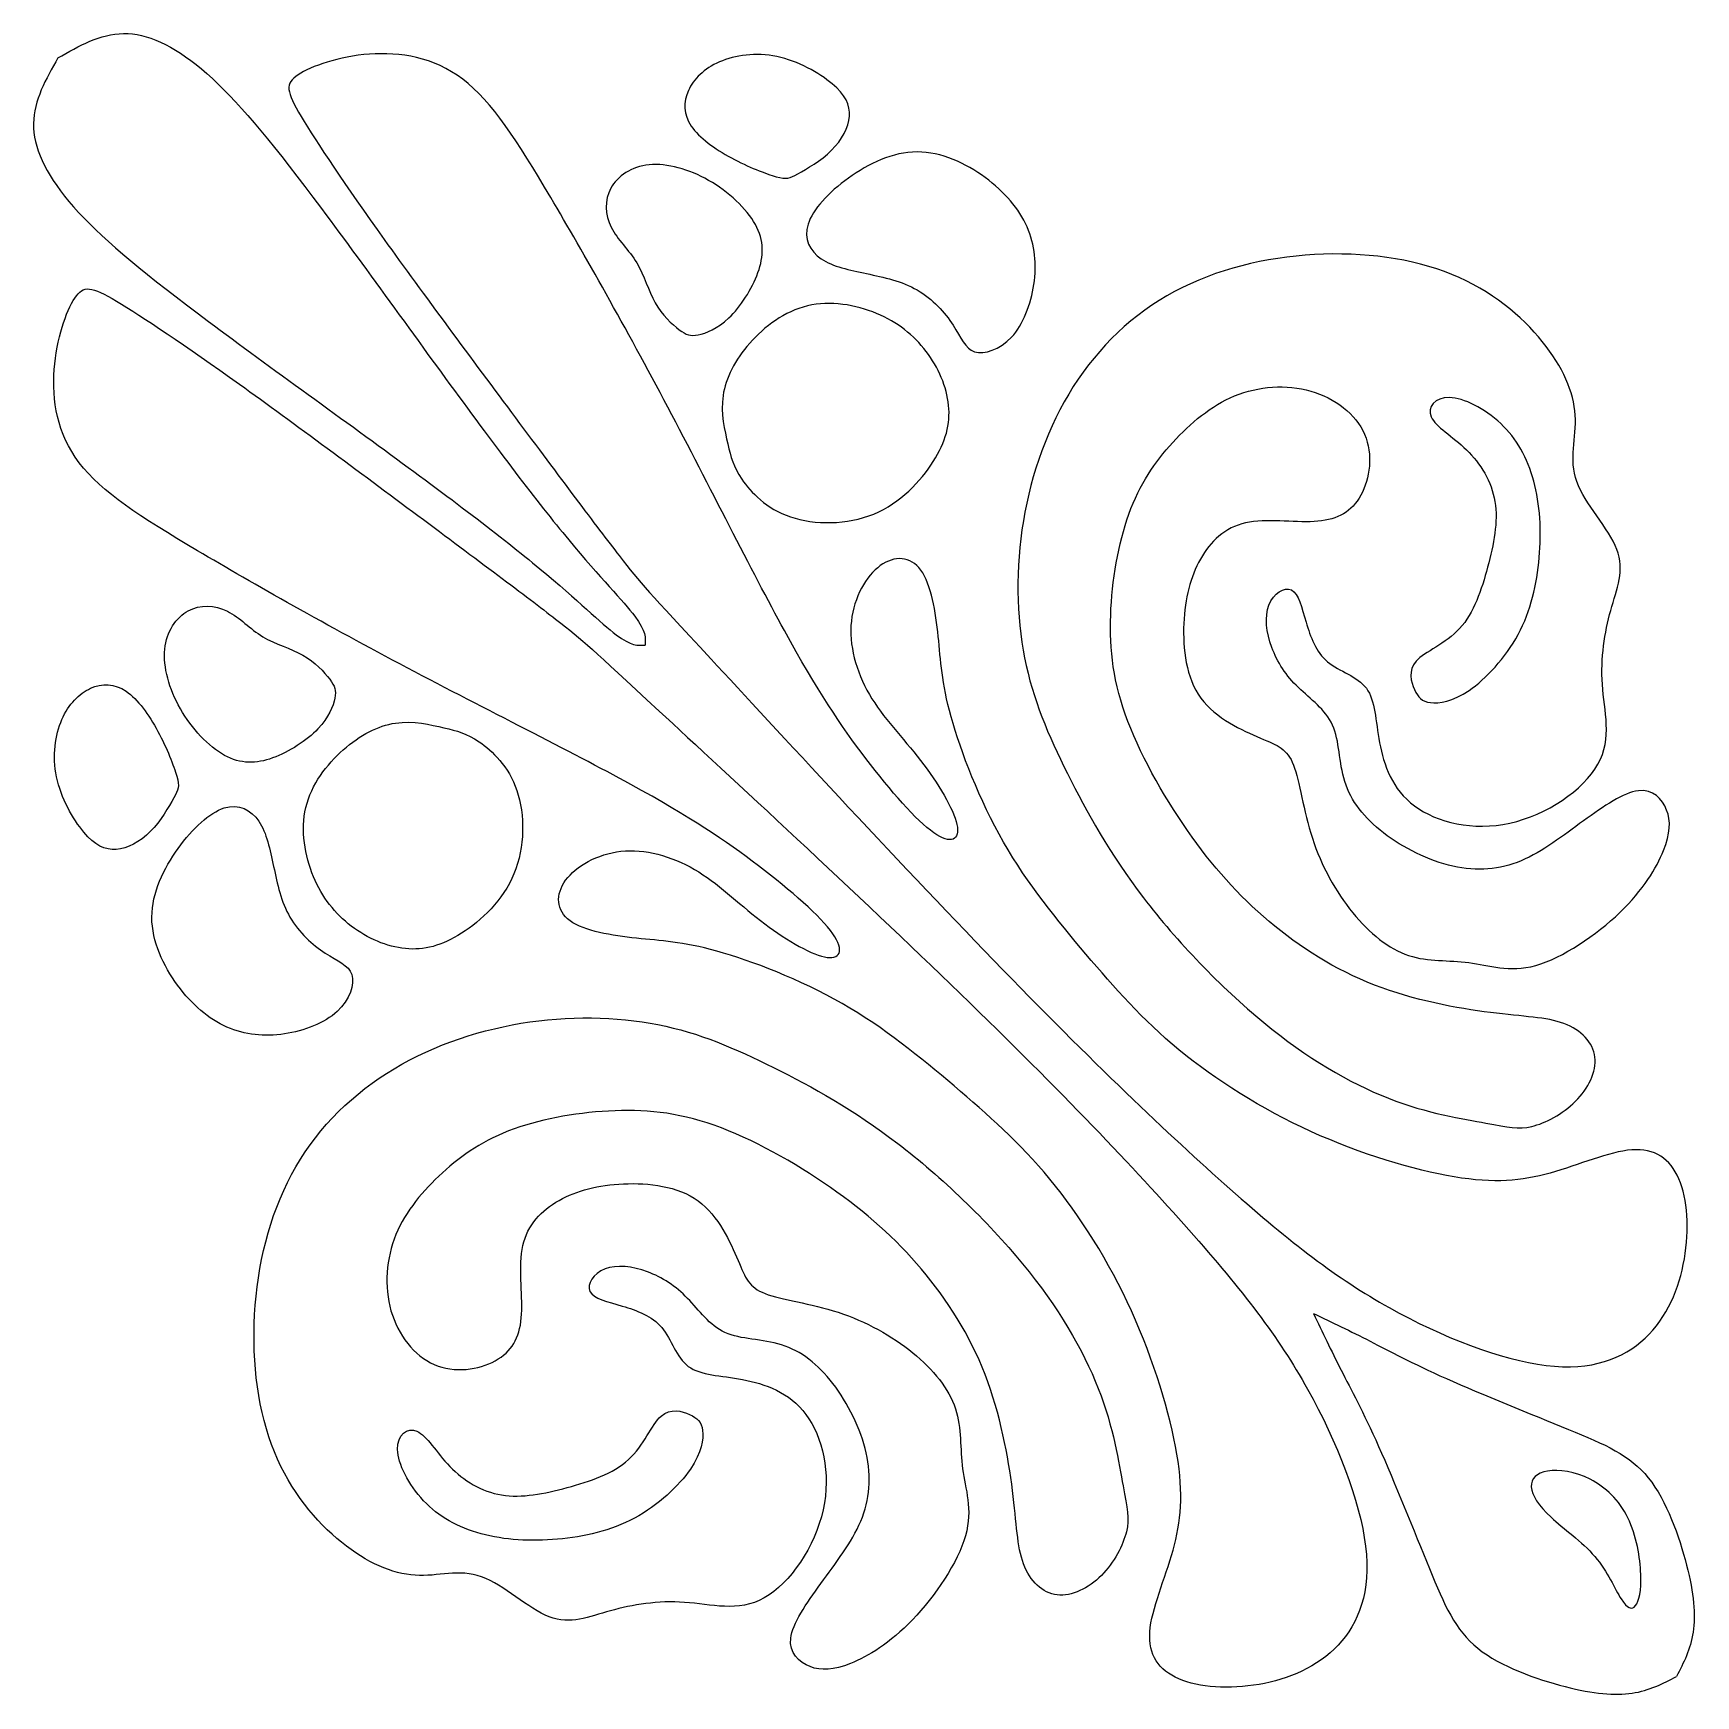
# Model space of a CAD drawing. Header units: millimetres. Extents: x 183 to 445, y 12 to 405.
# Drawn here: x 183.49 to 214.53, y 44.67 to 75.71 of the extents above; entities that cross this region are included whole.
import ezdxf

# ---------------------------------------------------------------- set-up
doc = ezdxf.new("R2010")
doc.units = ezdxf.units.MM
doc.layers.add('Default', color=7, linetype='Continuous')
doc.layers.add('DV1_Layer_1', color=7, linetype='Continuous')

# ---------------------------------------------------------------- blocks, each defined once
blk = doc.blocks.new('SE')
at = {"layer": 'DV1_Layer_1', "color": 7, "linetype": 'Continuous'}
for points, knots in [([(183.951, 75.252), (184.345, 75.478), (184.739, 75.704), (185.176, 75.709), (185.614, 75.713), (186.095, 75.497), (186.63, 75.046), (187.165, 74.596), (187.754, 73.91), (189.364, 71.795), (190.386, 70.364), (191.27, 69.156), (192.153, 67.948), (192.898, 66.963), (193.487, 66.253), (194.076, 65.544), (194.509, 65.112), (194.721, 64.83), (194.932, 64.549), (194.922, 64.419), (194.913, 64.29)], [0, 0, 0, 0, 0.125, 0.125, 0.125, 0.25, 0.25, 0.25, 0.375, 0.375, 0.5, 0.5, 0.5, 0.625, 0.625, 0.625, 0.75, 0.75, 0.75, 1, 1, 1, 1]), ([(183.951, 75.252), (183.725, 74.858), (183.499, 74.463), (183.494, 74.026), (183.489, 73.588), (183.706, 73.108), (184.156, 72.573), (184.607, 72.038), (185.977, 70.86), (188.838, 68.817), (190.046, 67.933), (191.254, 67.05), (192.24, 66.304), (192.949, 65.715), (193.658, 65.126), (194.091, 64.694), (194.372, 64.482), (194.653, 64.27), (194.783, 64.28), (194.913, 64.29)], [0, 0, 0, 0, 0.125, 0.125, 0.125, 0.25, 0.25, 0.25, 0.375, 0.5, 0.5, 0.5, 0.625, 0.625, 0.625, 0.75, 0.75, 0.75, 1, 1, 1, 1]), ([(194.427, 65.96), (194.013, 66.494), (193.305, 67.444), (192.495, 68.531), (191.684, 69.619), (190.771, 70.845), (190.043, 71.861), (189.316, 72.877), (188.775, 73.682), (188.493, 74.157), (188.21, 74.631), (188.186, 74.776), (188.433, 74.938), (188.679, 75.1), (189.196, 75.281), (190.338, 75.365), (190.963, 75.269), (191.51, 74.854), (192.057, 74.439), (192.526, 73.706), (193.151, 72.648), (193.776, 71.59), (194.557, 70.208), (195.338, 68.73), (196.12, 67.251), (196.901, 65.677), (197.514, 64.559), (198.127, 63.441), (198.572, 62.78), (199.034, 62.173), (199.497, 61.566), (199.978, 61.013), (200.303, 60.784), (200.627, 60.556), (200.796, 60.652), (200.675, 61.229), (200.387, 61.71), (200.056, 62.137), (199.726, 62.563), (199.353, 62.936), (199.101, 63.369), (198.848, 63.801), (198.716, 64.294), (198.764, 64.739), (198.812, 65.184), (199.041, 65.58), (199.305, 65.773), (199.569, 65.965), (200.17, 65.941), (200.339, 64.907), (200.387, 64.451), (200.435, 63.994), (200.447, 63.597), (200.808, 62.299), (201.156, 61.397), (201.607, 60.61), (202.058, 59.823), (202.61, 59.15), (203.145, 58.518), (203.68, 57.888), (204.197, 57.298), (205.567, 56.169), (206.421, 55.628), (207.346, 55.207), (208.272, 54.786), (209.27, 54.486), (210.021, 54.36), (210.772, 54.233), (211.277, 54.282), (211.812, 54.432), (212.347, 54.582), (212.912, 54.834), (213.338, 54.864), (213.765, 54.894), (214.054, 54.702), (214.216, 54.324), (214.378, 53.945), (214.414, 53.38), (214.318, 52.827), (214.222, 52.274), (213.994, 51.733), (213.585, 51.349), (213.176, 50.964), (212.587, 50.736), (210.892, 50.94), (209.786, 51.373), (208.807, 51.919), (207.827, 52.467), (206.974, 53.127), (205.832, 54.137), (204.69, 55.147), (203.26, 56.505), (201.42, 58.405), (199.579, 60.306), (197.33, 62.748), (196.145, 64.028), (194.96, 65.308), (194.84, 65.426), (194.427, 65.96)], [0, 0, 0, 0, 0.027778, 0.027778, 0.027778, 0.055556, 0.055556, 0.055556, 0.083333, 0.083333, 0.083333, 0.111111, 0.111111, 0.111111, 0.138889, 0.138889, 0.166667, 0.166667, 0.166667, 0.194444, 0.194444, 0.194444, 0.222222, 0.222222, 0.222222, 0.25, 0.25, 0.25, 0.277778, 0.277778, 0.277778, 0.305556, 0.305556, 0.305556, 0.333333, 0.333333, 0.361111, 0.361111, 0.361111, 0.388889, 0.388889, 0.388889, 0.416667, 0.416667, 0.416667, 0.444444, 0.444444, 0.444444, 0.472222, 0.5, 0.5, 0.5, 0.527778, 0.527778, 0.555556, 0.555556, 0.555556, 0.583333, 0.583333, 0.583333, 0.611111, 0.611111, 0.638889, 0.638889, 0.638889, 0.666667, 0.666667, 0.666667, 0.694444, 0.694444, 0.694444, 0.722222, 0.722222, 0.722222, 0.75, 0.75, 0.75, 0.777778, 0.777778, 0.777778, 0.805556, 0.805556, 0.805556, 0.833333, 0.833333, 0.861111, 0.861111, 0.861111, 0.888889, 0.888889, 0.888889, 0.916667, 0.916667, 0.916667, 0.944444, 0.944444, 0.944444, 1, 1, 1, 1]), ([(197.363, 73.034), (197.171, 73.088), (196.838, 73.217), (196.213, 73.554), (195.922, 73.761), (195.775, 73.98), (195.628, 74.199), (195.624, 74.43), (195.721, 74.644), (195.817, 74.857), (196.012, 75.052), (196.303, 75.178), (196.594, 75.304), (196.982, 75.361), (197.374, 75.279), (197.766, 75.196), (198.162, 74.974), (198.407, 74.768), (198.651, 74.563), (198.744, 74.373), (198.714, 73.953), (198.591, 73.722), (198.395, 73.528), (198.198, 73.334), (197.928, 73.178), (197.767, 73.09), (197.606, 73.001), (197.555, 72.98), (197.363, 73.034)], [0, 0, 0, 0, 0.090909, 0.090909, 0.181818, 0.181818, 0.181818, 0.272727, 0.272727, 0.272727, 0.363636, 0.363636, 0.363636, 0.454545, 0.454545, 0.454545, 0.545455, 0.545455, 0.545455, 0.636364, 0.636364, 0.727273, 0.727273, 0.727273, 0.818182, 0.818182, 0.818182, 1, 1, 1, 1]), ([(195.55, 70.178), (195.417, 70.277), (195.231, 70.452), (195.102, 70.68), (194.973, 70.908), (194.901, 71.19), (194.757, 71.427), (194.613, 71.665), (194.396, 71.857), (194.281, 72.09), (194.165, 72.322), (194.15, 72.596), (194.273, 72.821), (194.396, 73.046), (194.658, 73.223), (194.991, 73.256), (195.324, 73.289), (195.73, 73.178), (196.1, 72.966), (196.471, 72.755), (196.808, 72.442), (196.973, 72.142), (197.138, 71.842), (197.132, 71.554), (197.021, 71.244), (196.91, 70.935), (196.693, 70.605), (196.479, 70.399), (196.264, 70.193), (196.051, 70.112), (195.905, 70.084), (195.76, 70.055), (195.682, 70.079), (195.55, 70.178)], [0, 0, 0, 0, 0.083333, 0.083333, 0.083333, 0.166667, 0.166667, 0.166667, 0.25, 0.25, 0.25, 0.333333, 0.333333, 0.333333, 0.416667, 0.416667, 0.416667, 0.5, 0.5, 0.5, 0.583333, 0.583333, 0.583333, 0.666667, 0.666667, 0.666667, 0.75, 0.75, 0.75, 0.833333, 0.833333, 0.833333, 1, 1, 1, 1]), ([(200.665, 70.264), (200.513, 70.497), (200.279, 70.755), (199.994, 70.92), (199.708, 71.085), (199.372, 71.157), (199.049, 71.225), (198.726, 71.292), (198.417, 71.355), (198.202, 71.501), (197.988, 71.647), (197.868, 71.875), (197.955, 72.148), (198.042, 72.421), (198.336, 72.74), (198.71, 73.009), (199.084, 73.277), (199.537, 73.497), (199.992, 73.498), (200.447, 73.499), (200.904, 73.283), (201.265, 73.018), (201.627, 72.752), (201.895, 72.436), (202.045, 72.097), (202.195, 71.758), (202.228, 71.394), (202.172, 71.024), (202.117, 70.653), (201.973, 70.274), (201.755, 70.039), (201.537, 69.803), (201.246, 69.71), (201.066, 69.767), (200.886, 69.824), (200.816, 70.031), (200.665, 70.264)], [0, 0, 0, 0, 0.076923, 0.076923, 0.076923, 0.153846, 0.153846, 0.153846, 0.230769, 0.230769, 0.230769, 0.307692, 0.307692, 0.307692, 0.384615, 0.384615, 0.384615, 0.461538, 0.461538, 0.461538, 0.538462, 0.538462, 0.538462, 0.615385, 0.615385, 0.615385, 0.692308, 0.692308, 0.692308, 0.769231, 0.769231, 0.769231, 0.846154, 0.846154, 0.846154, 1, 1, 1, 1]), ([(210.612, 55.365), (210.188, 55.44), (209.522, 55.542), (208.792, 55.828), (208.062, 56.113), (207.27, 56.581), (205.66, 57.903), (204.843, 58.755), (203.594, 60.389), (203.162, 61.17), (202.801, 61.89), (202.441, 62.611), (202.153, 63.272), (202, 64.05), (201.846, 64.827), (201.828, 65.722), (201.976, 66.608), (202.123, 67.494), (202.435, 68.371), (202.909, 69.115), (203.384, 69.86), (204.021, 70.473), (204.798, 70.89), (205.576, 71.307), (206.495, 71.53), (207.411, 71.581), (208.327, 71.632), (209.239, 71.512), (209.978, 71.211), (210.717, 70.911), (211.281, 70.431), (211.666, 69.956), (212.05, 69.482), (212.254, 69.013), (212.281, 68.584), (212.308, 68.154), (212.158, 67.764), (212.308, 67.343), (212.458, 66.923), (212.908, 66.471), (213.058, 66.077), (213.208, 65.683), (213.058, 65.345), (212.944, 64.936), (212.83, 64.527), (212.751, 64.047), (212.787, 63.553), (212.823, 63.059), (212.974, 62.551), (212.435, 61.58), (211.744, 61.117), (211.059, 60.966), (210.375, 60.815), (209.696, 60.978), (209.279, 61.287), (208.861, 61.596), (208.705, 62.053), (208.627, 62.467), (208.549, 62.881), (208.549, 63.254), (208.213, 63.71), (207.876, 63.794), (207.657, 63.977), (207.438, 64.161), (207.336, 64.443), (207.255, 64.716), (207.173, 64.989), (207.114, 65.254), (206.981, 65.32), (206.849, 65.386), (206.645, 65.254), (206.561, 65.037), (206.477, 64.821), (206.513, 64.521), (206.615, 64.245), (206.717, 63.968), (206.885, 63.716), (207.111, 63.497), (207.336, 63.278), (207.618, 63.091), (207.75, 62.797), (207.882, 62.503), (207.864, 62.101), (207.978, 61.74), (208.092, 61.38), (208.339, 61.062), (208.702, 60.782), (209.065, 60.503), (209.546, 60.263), (209.996, 60.161), (210.447, 60.059), (210.867, 60.095), (211.269, 60.263), (211.672, 60.431), (212.056, 60.731), (212.434, 61.008), (212.813, 61.284), (213.185, 61.536), (213.459, 61.569), (213.732, 61.602), (213.906, 61.416), (213.987, 61.209), (214.068, 61.002), (214.056, 60.773), (213.927, 60.452), (213.798, 60.131), (213.552, 59.716), (212.675, 58.875), (212.044, 58.449), (211.543, 58.308), (211.041, 58.167), (210.669, 58.311), (210.294, 58.362), (209.918, 58.413), (209.54, 58.371), (209.17, 58.494), (208.801, 58.617), (208.441, 58.906), (208.126, 59.293), (207.81, 59.68), (207.54, 60.167), (207.372, 60.683), (207.204, 61.2), (207.138, 61.746), (207.02, 62.05), (206.903, 62.353), (206.735, 62.413), (206.402, 62.554), (206.068, 62.695), (205.57, 62.917), (205.291, 63.299), (205.011, 63.68), (204.951, 64.221), (204.972, 64.692), (204.993, 65.163), (205.096, 65.566), (205.282, 65.896), (205.468, 66.226), (205.738, 66.485), (206.125, 66.572), (206.513, 66.659), (207.017, 66.575), (207.405, 66.596), (207.792, 66.617), (208.062, 66.743), (208.243, 67.031), (208.423, 67.32), (208.513, 67.77), (208.375, 68.154), (208.237, 68.539), (207.87, 68.857), (207.426, 69.007), (206.981, 69.157), (206.459, 69.139), (206.005, 68.974), (205.552, 68.809), (205.168, 68.497), (204.489, 67.782), (204.195, 67.38), (203.985, 66.839), (203.774, 66.299), (203.648, 65.62), (203.612, 64.971), (203.576, 64.323), (203.63, 63.704), (203.879, 62.998), (204.129, 62.293), (204.573, 61.5), (205.038, 60.83), (205.504, 60.161), (205.99, 59.614), (206.564, 59.131), (207.138, 58.647), (207.798, 58.227), (208.534, 57.942), (209.269, 57.656), (210.08, 57.506), (210.699, 57.428), (211.317, 57.35), (211.744, 57.344), (212.068, 57.224), (212.392, 57.104), (212.615, 56.87), (212.681, 56.323), (212.525, 56.011), (212.284, 55.771), (212.044, 55.53), (211.72, 55.362), (211.468, 55.302), (211.215, 55.242), (211.035, 55.29), (210.612, 55.365)], [0, 0, 0, 0, 0.014925, 0.014925, 0.014925, 0.029851, 0.029851, 0.044776, 0.044776, 0.059701, 0.059701, 0.059701, 0.074627, 0.074627, 0.074627, 0.089552, 0.089552, 0.089552, 0.104478, 0.104478, 0.104478, 0.119403, 0.119403, 0.119403, 0.134328, 0.134328, 0.134328, 0.149254, 0.149254, 0.149254, 0.164179, 0.164179, 0.164179, 0.179104, 0.179104, 0.179104, 0.19403, 0.19403, 0.19403, 0.208955, 0.208955, 0.208955, 0.223881, 0.223881, 0.223881, 0.238806, 0.238806, 0.238806, 0.253731, 0.253731, 0.268657, 0.268657, 0.268657, 0.283582, 0.283582, 0.283582, 0.298507, 0.298507, 0.298507, 0.313433, 0.313433, 0.328358, 0.328358, 0.328358, 0.343284, 0.343284, 0.343284, 0.358209, 0.358209, 0.358209, 0.373134, 0.373134, 0.373134, 0.38806, 0.38806, 0.38806, 0.402985, 0.402985, 0.402985, 0.41791, 0.41791, 0.41791, 0.432836, 0.432836, 0.432836, 0.447761, 0.447761, 0.447761, 0.462687, 0.462687, 0.462687, 0.477612, 0.477612, 0.477612, 0.492537, 0.492537, 0.492537, 0.507463, 0.507463, 0.507463, 0.522388, 0.522388, 0.522388, 0.537313, 0.537313, 0.537313, 0.552239, 0.552239, 0.567164, 0.567164, 0.567164, 0.58209, 0.58209, 0.58209, 0.597015, 0.597015, 0.597015, 0.61194, 0.61194, 0.61194, 0.626866, 0.626866, 0.626866, 0.641791, 0.641791, 0.641791, 0.656716, 0.656716, 0.656716, 0.671642, 0.671642, 0.671642, 0.686567, 0.686567, 0.686567, 0.701493, 0.701493, 0.701493, 0.716418, 0.716418, 0.716418, 0.731343, 0.731343, 0.731343, 0.746269, 0.746269, 0.746269, 0.761194, 0.761194, 0.761194, 0.776119, 0.776119, 0.776119, 0.791045, 0.791045, 0.791045, 0.80597, 0.80597, 0.820896, 0.820896, 0.820896, 0.835821, 0.835821, 0.835821, 0.850746, 0.850746, 0.850746, 0.865672, 0.865672, 0.865672, 0.880597, 0.880597, 0.880597, 0.895522, 0.895522, 0.895522, 0.910448, 0.910448, 0.910448, 0.925373, 0.925373, 0.925373, 0.940299, 0.940299, 0.955224, 0.955224, 0.955224, 0.970149, 0.970149, 0.970149, 1, 1, 1, 1]), ([(193.242, 64.776), (192.709, 65.19), (191.759, 65.897), (190.671, 66.708), (189.583, 67.518), (188.357, 68.432), (187.342, 69.159), (186.326, 69.886), (185.52, 70.427), (185.046, 70.71), (184.571, 70.992), (184.427, 71.016), (184.264, 70.77), (184.102, 70.523), (183.922, 70.006), (183.838, 68.865), (183.934, 68.239), (184.348, 67.693), (184.763, 67.146), (185.496, 66.677), (187.612, 65.427), (188.994, 64.645), (190.473, 63.864), (191.951, 63.083), (193.526, 62.302), (194.644, 61.689), (195.762, 61.076), (196.423, 60.631), (197.03, 60.168), (197.637, 59.705), (198.19, 59.224), (198.647, 58.575), (198.55, 58.407), (197.973, 58.527), (197.492, 58.816), (197.066, 59.146), (196.639, 59.477), (196.267, 59.85), (195.834, 60.102), (195.401, 60.354), (194.908, 60.487), (194.463, 60.439), (194.019, 60.39), (193.622, 60.162), (193.43, 59.898), (193.237, 59.633), (193.261, 59.032), (194.295, 58.864), (194.752, 58.816), (195.209, 58.768), (195.605, 58.756), (196.255, 58.575), (196.904, 58.395), (197.805, 58.046), (198.592, 57.596), (199.38, 57.145), (200.053, 56.592), (200.684, 56.057), (201.315, 55.522), (201.904, 55.005), (203.034, 53.635), (203.575, 52.782), (203.995, 51.856), (204.416, 50.931), (204.717, 49.933), (204.843, 49.182), (204.969, 48.43), (204.921, 47.925), (204.771, 47.391), (204.621, 46.856), (204.368, 46.291), (204.338, 45.864), (204.308, 45.437), (204.5, 45.149), (204.879, 44.987), (205.258, 44.824), (205.822, 44.788), (206.376, 44.884), (206.928, 44.98), (207.469, 45.209), (207.854, 45.618), (208.239, 46.026), (208.467, 46.615), (208.365, 47.463), (208.263, 48.31), (207.83, 49.416), (207.283, 50.395), (206.736, 51.375), (206.075, 52.229), (205.065, 53.371), (204.056, 54.513), (202.697, 55.943), (200.797, 57.783), (198.897, 59.623), (196.455, 61.873), (195.175, 63.058), (193.894, 64.242), (193.776, 64.362), (193.242, 64.776)], [0, 0, 0, 0, 0.027778, 0.027778, 0.027778, 0.055556, 0.055556, 0.055556, 0.083333, 0.083333, 0.083333, 0.111111, 0.111111, 0.111111, 0.138889, 0.138889, 0.166667, 0.166667, 0.166667, 0.194444, 0.194444, 0.222222, 0.222222, 0.222222, 0.25, 0.25, 0.25, 0.277778, 0.277778, 0.277778, 0.305556, 0.305556, 0.333333, 0.333333, 0.361111, 0.361111, 0.361111, 0.388889, 0.388889, 0.388889, 0.416667, 0.416667, 0.416667, 0.444444, 0.444444, 0.444444, 0.472222, 0.5, 0.5, 0.5, 0.527778, 0.527778, 0.527778, 0.555556, 0.555556, 0.555556, 0.583333, 0.583333, 0.583333, 0.611111, 0.611111, 0.638889, 0.638889, 0.638889, 0.666667, 0.666667, 0.666667, 0.694444, 0.694444, 0.694444, 0.722222, 0.722222, 0.722222, 0.75, 0.75, 0.75, 0.777778, 0.777778, 0.777778, 0.805556, 0.805556, 0.805556, 0.833333, 0.833333, 0.833333, 0.861111, 0.861111, 0.861111, 0.888889, 0.888889, 0.888889, 0.916667, 0.916667, 0.916667, 0.944444, 0.944444, 0.944444, 1, 1, 1, 1]), ([(196.458, 68.045), (196.399, 68.292), (196.321, 68.617), (196.369, 68.947), (196.417, 69.277), (196.591, 69.614), (196.866, 69.925), (197.141, 70.235), (197.516, 70.521), (197.943, 70.623), (198.369, 70.725), (198.847, 70.644), (199.237, 70.482), (199.627, 70.319), (199.931, 70.076), (200.16, 69.774), (200.39, 69.473), (200.546, 69.112), (200.581, 68.765), (200.615, 68.419), (200.528, 68.085), (200.294, 67.716), (200.06, 67.347), (199.678, 66.941), (199.183, 66.737), (198.687, 66.533), (198.078, 66.53), (197.627, 66.683), (197.177, 66.836), (196.886, 67.145), (196.721, 67.386), (196.555, 67.626), (196.516, 67.797), (196.458, 68.045)], [0, 0, 0, 0, 0.083333, 0.083333, 0.083333, 0.166667, 0.166667, 0.166667, 0.25, 0.25, 0.25, 0.333333, 0.333333, 0.333333, 0.416667, 0.416667, 0.416667, 0.5, 0.5, 0.5, 0.583333, 0.583333, 0.583333, 0.666667, 0.666667, 0.666667, 0.75, 0.75, 0.75, 0.833333, 0.833333, 0.833333, 1, 1, 1, 1]), ([(209.281, 63.458), (209.215, 63.603), (209.151, 63.814), (209.312, 63.991), (209.472, 64.168), (209.857, 64.311), (210.122, 64.599), (210.387, 64.887), (210.531, 65.32), (210.645, 65.746), (210.759, 66.172), (210.843, 66.593), (210.781, 66.969), (210.719, 67.346), (210.511, 67.678), (210.25, 67.933), (209.988, 68.189), (209.674, 68.367), (209.592, 68.549), (209.51, 68.731), (209.66, 68.917), (209.93, 68.911), (210.2, 68.905), (210.591, 68.707), (210.889, 68.426), (211.186, 68.145), (211.392, 67.782), (211.508, 67.35), (211.624, 66.919), (211.651, 66.419), (211.609, 65.922), (211.566, 65.425), (211.454, 64.931), (211.215, 64.489), (210.975, 64.047), (210.609, 63.656), (210.299, 63.443), (209.99, 63.23), (209.738, 63.194), (209.577, 63.215), (209.417, 63.236), (209.347, 63.314), (209.281, 63.458)], [0, 0, 0, 0, 0.066667, 0.066667, 0.066667, 0.133333, 0.133333, 0.133333, 0.2, 0.2, 0.2, 0.266667, 0.266667, 0.266667, 0.333333, 0.333333, 0.333333, 0.4, 0.4, 0.4, 0.466667, 0.466667, 0.466667, 0.533333, 0.533333, 0.533333, 0.6, 0.6, 0.6, 0.666667, 0.666667, 0.666667, 0.733333, 0.733333, 0.733333, 0.8, 0.8, 0.8, 0.866667, 0.866667, 0.866667, 1, 1, 1, 1]), ([(189.024, 63.653), (188.925, 63.785), (188.751, 63.971), (188.523, 64.101), (188.295, 64.23), (188.012, 64.302), (187.775, 64.446), (187.538, 64.59), (187.346, 64.806), (187.113, 64.922), (186.88, 65.037), (186.607, 65.052), (186.382, 64.929), (186.156, 64.806), (185.979, 64.545), (185.946, 64.212), (185.913, 63.878), (186.024, 63.473), (186.236, 63.102), (186.448, 62.731), (186.76, 62.395), (187.06, 62.23), (187.361, 62.065), (187.649, 62.071), (187.958, 62.182), (188.268, 62.293), (188.598, 62.509), (188.803, 62.724), (189.009, 62.938), (189.09, 63.152), (189.119, 63.297), (189.147, 63.443), (189.123, 63.521), (189.024, 63.653)], [0, 0, 0, 0, 0.083333, 0.083333, 0.083333, 0.166667, 0.166667, 0.166667, 0.25, 0.25, 0.25, 0.333333, 0.333333, 0.333333, 0.416667, 0.416667, 0.416667, 0.5, 0.5, 0.5, 0.583333, 0.583333, 0.583333, 0.666667, 0.666667, 0.666667, 0.75, 0.75, 0.75, 0.833333, 0.833333, 0.833333, 1, 1, 1, 1]), ([(186.169, 61.839), (186.114, 62.032), (185.985, 62.365), (185.817, 62.677), (185.649, 62.989), (185.442, 63.281), (185.223, 63.428), (185.003, 63.575), (184.772, 63.578), (184.559, 63.482), (184.346, 63.386), (184.151, 63.19), (184.024, 62.899), (183.898, 62.608), (183.841, 62.221), (183.924, 61.829), (184.006, 61.437), (184.229, 61.041), (184.434, 60.796), (184.64, 60.551), (184.829, 60.458), (185.039, 60.473), (185.25, 60.488), (185.481, 60.611), (185.675, 60.808), (185.868, 61.004), (186.024, 61.275), (186.113, 61.435), (186.201, 61.596), (186.223, 61.647), (186.169, 61.839)], [0, 0, 0, 0, 0.090909, 0.090909, 0.090909, 0.181818, 0.181818, 0.181818, 0.272727, 0.272727, 0.272727, 0.363636, 0.363636, 0.363636, 0.454545, 0.454545, 0.454545, 0.545455, 0.545455, 0.545455, 0.636364, 0.636364, 0.636364, 0.727273, 0.727273, 0.727273, 0.818182, 0.818182, 0.818182, 1, 1, 1, 1]), ([(191.158, 62.745), (190.91, 62.803), (190.586, 62.881), (190.255, 62.833), (189.925, 62.785), (189.589, 62.611), (188.967, 62.061), (188.682, 61.686), (188.478, 60.833), (188.559, 60.356), (188.721, 59.965), (188.883, 59.575), (189.126, 59.272), (189.428, 59.042), (189.73, 58.812), (190.09, 58.656), (190.437, 58.622), (190.784, 58.587), (191.117, 58.674), (191.486, 58.909), (191.856, 59.143), (192.261, 59.524), (192.465, 60.02), (192.67, 60.515), (192.673, 61.125), (192.519, 61.575), (192.366, 62.025), (192.057, 62.317), (191.817, 62.482), (191.577, 62.647), (191.406, 62.686), (191.158, 62.745)], [0, 0, 0, 0, 0.083333, 0.083333, 0.083333, 0.166667, 0.166667, 0.25, 0.25, 0.333333, 0.333333, 0.333333, 0.416667, 0.416667, 0.416667, 0.5, 0.5, 0.5, 0.583333, 0.583333, 0.583333, 0.666667, 0.666667, 0.666667, 0.75, 0.75, 0.75, 0.833333, 0.833333, 0.833333, 1, 1, 1, 1]), ([(188.939, 58.538), (188.706, 58.689), (188.448, 58.924), (188.282, 59.209), (188.117, 59.494), (188.045, 59.83), (187.978, 60.153), (187.91, 60.476), (187.847, 60.785), (187.701, 61), (187.556, 61.215), (187.328, 61.335), (187.054, 61.248), (186.781, 61.161), (186.463, 60.866), (186.194, 60.493), (185.925, 60.119), (185.706, 59.665), (185.704, 59.21), (185.703, 58.755), (185.919, 58.299), (186.185, 57.937), (186.451, 57.575), (186.766, 57.308), (187.105, 57.158), (187.445, 57.008), (187.808, 56.975), (188.179, 57.03), (188.55, 57.086), (188.928, 57.23), (189.164, 57.448), (189.4, 57.666), (189.493, 57.957), (189.435, 58.137), (189.379, 58.317), (189.171, 58.386), (188.939, 58.538)], [0, 0, 0, 0, 0.076923, 0.076923, 0.076923, 0.153846, 0.153846, 0.153846, 0.230769, 0.230769, 0.230769, 0.307692, 0.307692, 0.307692, 0.384615, 0.384615, 0.384615, 0.461538, 0.461538, 0.461538, 0.538462, 0.538462, 0.538462, 0.615385, 0.615385, 0.615385, 0.692308, 0.692308, 0.692308, 0.769231, 0.769231, 0.769231, 0.846154, 0.846154, 0.846154, 1, 1, 1, 1]), ([(203.837, 48.591), (203.762, 49.014), (203.66, 49.681), (203.375, 50.41), (203.09, 51.14), (202.621, 51.933), (201.3, 53.542), (200.447, 54.359), (198.814, 55.608), (198.033, 56.041), (197.312, 56.401), (196.591, 56.761), (195.931, 57.05), (195.153, 57.203), (194.375, 57.356), (193.48, 57.374), (192.595, 57.227), (191.709, 57.08), (190.832, 56.768), (190.087, 56.293), (189.343, 55.819), (188.73, 55.182), (188.313, 54.404), (187.895, 53.626), (187.673, 52.708), (187.622, 51.792), (187.571, 50.876), (187.691, 49.963), (187.991, 49.224), (188.292, 48.486), (188.772, 47.921), (189.246, 47.537), (189.721, 47.152), (190.189, 46.948), (190.619, 46.921), (191.048, 46.894), (191.439, 47.044), (191.859, 46.894), (192.28, 46.744), (192.731, 46.295), (193.125, 46.145), (193.52, 45.994), (193.857, 46.144), (194.266, 46.258), (194.675, 46.372), (195.156, 46.452), (195.65, 46.416), (196.144, 46.379), (196.651, 46.228), (197.622, 46.768), (198.086, 47.458), (198.237, 48.143), (198.387, 48.828), (198.225, 49.507), (197.916, 49.924), (197.606, 50.341), (197.15, 50.497), (196.735, 50.576), (196.321, 50.654), (195.949, 50.654), (195.492, 50.99), (195.408, 51.326), (195.225, 51.546), (195.042, 51.765), (194.76, 51.867), (194.487, 51.948), (194.213, 52.029), (193.949, 52.089), (193.883, 52.221), (193.817, 52.353), (193.949, 52.557), (194.165, 52.642), (194.381, 52.726), (194.682, 52.69), (194.958, 52.588), (195.234, 52.485), (195.486, 52.317), (195.706, 52.092), (195.925, 51.867), (196.111, 51.585), (196.405, 51.453), (196.699, 51.32), (197.102, 51.338), (197.462, 51.224), (197.823, 51.11), (198.141, 50.864), (198.42, 50.5), (198.699, 50.137), (198.94, 49.657), (199.042, 49.206), (199.144, 48.756), (199.108, 48.335), (198.771, 47.531), (198.471, 47.146), (198.195, 46.768), (197.919, 46.39), (197.667, 46.017), (197.633, 45.744), (197.6, 45.471), (197.787, 45.297), (197.994, 45.216), (198.201, 45.135), (198.429, 45.147), (198.75, 45.276), (199.072, 45.405), (199.486, 45.651), (199.907, 46.089), (200.327, 46.528), (200.753, 47.158), (200.895, 47.66), (201.036, 48.161), (200.892, 48.534), (200.841, 48.909), (200.789, 49.284), (200.831, 49.663), (200.708, 50.032), (200.585, 50.401), (200.297, 50.762), (199.91, 51.077), (199.522, 51.392), (199.036, 51.663), (198.519, 51.831), (198.003, 51.999), (197.456, 52.065), (197.153, 52.182), (196.85, 52.299), (196.79, 52.467), (196.648, 52.801), (196.507, 53.134), (196.285, 53.632), (195.904, 53.912), (195.522, 54.191), (194.982, 54.251), (194.511, 54.23), (194.039, 54.209), (193.637, 54.107), (193.306, 53.921), (192.976, 53.735), (192.718, 53.464), (192.631, 53.077), (192.544, 52.69), (192.628, 52.185), (192.607, 51.798), (192.586, 51.411), (192.46, 51.14), (192.171, 50.96), (191.883, 50.78), (191.433, 50.69), (191.048, 50.828), (190.664, 50.966), (190.345, 51.332), (190.195, 51.777), (190.045, 52.221), (190.063, 52.744), (190.228, 53.197), (190.393, 53.65), (190.706, 54.035), (191.063, 54.374), (191.42, 54.714), (191.823, 55.008), (192.363, 55.218), (192.904, 55.428), (193.582, 55.554), (194.231, 55.59), (194.88, 55.626), (195.498, 55.572), (196.204, 55.323), (196.91, 55.074), (197.703, 54.629), (198.372, 54.164), (199.042, 53.698), (199.588, 53.212), (200.072, 52.639), (200.555, 52.065), (200.976, 51.404), (201.261, 50.669), (201.546, 49.933), (201.696, 49.122), (201.774, 48.504), (201.852, 47.885), (201.858, 47.458), (201.979, 47.134), (202.099, 46.81), (202.333, 46.588), (202.606, 46.555), (202.879, 46.522), (203.192, 46.678), (203.432, 46.918), (203.672, 47.158), (203.84, 47.483), (203.9, 47.735), (203.96, 47.987), (203.913, 48.167), (203.837, 48.591)], [0, 0, 0, 0, 0.014925, 0.014925, 0.014925, 0.029851, 0.029851, 0.044776, 0.044776, 0.059701, 0.059701, 0.059701, 0.074627, 0.074627, 0.074627, 0.089552, 0.089552, 0.089552, 0.104478, 0.104478, 0.104478, 0.119403, 0.119403, 0.119403, 0.134328, 0.134328, 0.134328, 0.149254, 0.149254, 0.149254, 0.164179, 0.164179, 0.164179, 0.179104, 0.179104, 0.179104, 0.19403, 0.19403, 0.19403, 0.208955, 0.208955, 0.208955, 0.223881, 0.223881, 0.223881, 0.238806, 0.238806, 0.238806, 0.253731, 0.253731, 0.268657, 0.268657, 0.268657, 0.283582, 0.283582, 0.283582, 0.298507, 0.298507, 0.298507, 0.313433, 0.313433, 0.328358, 0.328358, 0.328358, 0.343284, 0.343284, 0.343284, 0.358209, 0.358209, 0.358209, 0.373134, 0.373134, 0.373134, 0.38806, 0.38806, 0.38806, 0.402985, 0.402985, 0.402985, 0.41791, 0.41791, 0.41791, 0.432836, 0.432836, 0.432836, 0.447761, 0.447761, 0.447761, 0.462687, 0.462687, 0.462687, 0.477612, 0.477612, 0.492537, 0.492537, 0.492537, 0.507463, 0.507463, 0.507463, 0.522388, 0.522388, 0.522388, 0.537313, 0.537313, 0.537313, 0.552239, 0.552239, 0.552239, 0.567164, 0.567164, 0.567164, 0.58209, 0.58209, 0.58209, 0.597015, 0.597015, 0.597015, 0.61194, 0.61194, 0.61194, 0.626866, 0.626866, 0.626866, 0.641791, 0.641791, 0.641791, 0.656716, 0.656716, 0.656716, 0.671642, 0.671642, 0.671642, 0.686567, 0.686567, 0.686567, 0.701493, 0.701493, 0.701493, 0.716418, 0.716418, 0.716418, 0.731343, 0.731343, 0.731343, 0.746269, 0.746269, 0.746269, 0.761194, 0.761194, 0.761194, 0.776119, 0.776119, 0.776119, 0.791045, 0.791045, 0.791045, 0.80597, 0.80597, 0.80597, 0.820896, 0.820896, 0.820896, 0.835821, 0.835821, 0.835821, 0.850746, 0.850746, 0.850746, 0.865672, 0.865672, 0.865672, 0.880597, 0.880597, 0.880597, 0.895522, 0.895522, 0.895522, 0.910448, 0.910448, 0.910448, 0.925373, 0.925373, 0.925373, 0.940299, 0.940299, 0.940299, 0.955224, 0.955224, 0.955224, 0.970149, 0.970149, 0.970149, 1, 1, 1, 1]), ([(207.396, 51.807), (207.738, 51.645), (208.08, 51.482), (208.45, 51.293), (208.819, 51.104), (209.215, 50.888), (209.876, 50.594), (210.537, 50.299), (211.462, 49.927), (212.152, 49.645), (212.843, 49.362), (213.299, 49.17), (213.645, 48.741), (213.99, 48.311), (214.224, 47.645), (214.359, 47.113), (214.494, 46.582), (214.531, 46.185), (214.482, 45.861), (214.434, 45.537), (214.302, 45.285), (214.17, 45.032)], [0, 0, 0, 0, 0.125, 0.125, 0.125, 0.25, 0.25, 0.25, 0.375, 0.375, 0.375, 0.5, 0.5, 0.5, 0.625, 0.625, 0.625, 0.75, 0.75, 0.75, 1, 1, 1, 1]), ([(207.396, 51.807), (207.558, 51.464), (207.72, 51.122), (207.909, 50.753), (208.098, 50.383), (208.315, 49.987), (208.609, 49.327), (208.903, 48.666), (209.275, 47.741), (209.558, 47.05), (209.84, 46.36), (210.032, 45.903), (210.462, 45.558), (210.891, 45.213), (211.558, 44.978), (212.621, 44.708), (213.017, 44.672), (213.341, 44.72), (213.666, 44.768), (213.918, 44.9), (214.17, 45.032)], [0, 0, 0, 0, 0.125, 0.125, 0.125, 0.25, 0.25, 0.25, 0.375, 0.375, 0.375, 0.5, 0.5, 0.5, 0.625, 0.625, 0.75, 0.75, 0.75, 1, 1, 1, 1]), ([(195.744, 49.921), (195.6, 49.988), (195.389, 50.051), (195.212, 49.891), (195.034, 49.73), (194.891, 49.345), (194.603, 49.081), (194.315, 48.816), (193.883, 48.672), (193.03, 48.444), (192.61, 48.36), (192.233, 48.421), (191.857, 48.483), (191.524, 48.692), (191.269, 48.953), (191.014, 49.214), (190.836, 49.529), (190.472, 49.693), (190.285, 49.543), (190.291, 49.272), (190.297, 49.002), (190.496, 48.612), (191.057, 48.016), (191.42, 47.811), (191.852, 47.695), (192.284, 47.578), (192.783, 47.551), (193.28, 47.594), (193.777, 47.636), (194.271, 47.749), (194.714, 47.988), (195.156, 48.227), (195.546, 48.594), (195.76, 48.903), (195.973, 49.212), (196.009, 49.465), (195.988, 49.625), (195.967, 49.786), (195.889, 49.855), (195.744, 49.921)], [0, 0, 0, 0, 0.066667, 0.066667, 0.066667, 0.133333, 0.133333, 0.133333, 0.2, 0.2, 0.266667, 0.266667, 0.266667, 0.333333, 0.333333, 0.333333, 0.4, 0.4, 0.466667, 0.466667, 0.466667, 0.533333, 0.533333, 0.6, 0.6, 0.6, 0.666667, 0.666667, 0.666667, 0.733333, 0.733333, 0.733333, 0.8, 0.8, 0.8, 0.866667, 0.866667, 0.866667, 1, 1, 1, 1]), ([(213.137, 46.48), (213.023, 46.66), (212.885, 46.99), (212.645, 47.272), (212.404, 47.555), (212.062, 47.789), (211.828, 48.005), (211.594, 48.221), (211.468, 48.42), (211.459, 48.573), (211.45, 48.726), (211.558, 48.834), (211.765, 48.867), (211.972, 48.9), (212.278, 48.858), (212.561, 48.714), (212.843, 48.57), (213.101, 48.324), (213.263, 47.993), (213.426, 47.663), (213.492, 47.248), (213.504, 46.942), (213.516, 46.636), (213.474, 46.438), (213.407, 46.354), (213.341, 46.27), (213.251, 46.3), (213.137, 46.48)], [0, 0, 0, 0, 0.1, 0.1, 0.1, 0.2, 0.2, 0.2, 0.3, 0.3, 0.3, 0.4, 0.4, 0.4, 0.5, 0.5, 0.5, 0.6, 0.6, 0.6, 0.7, 0.7, 0.7, 0.8, 0.8, 0.8, 1, 1, 1, 1])]:
    blk.add_open_spline(points, degree=3, knots=knots, dxfattribs=at)

msp = doc.modelspace()

# ---------------------------------------------------------------- block references
at = {"layer": 'Default'}
msp.add_blockref('SE', (0, 0), dxfattribs=at)

doc.saveas('drawing.dxf')
